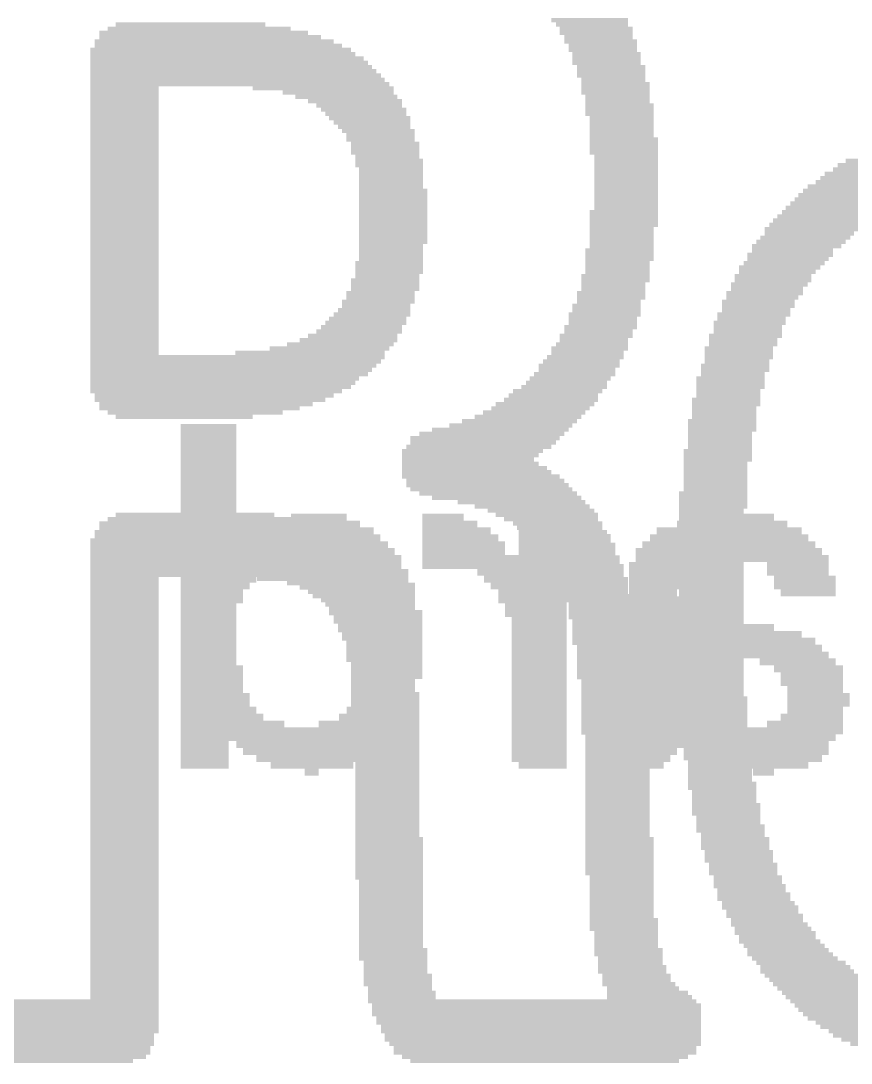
# Model space of a CAD drawing. Extents: x -0.75 to 3.47, y -1.8 to 2.11.
# Drawn here: x 1.3778 to 1.4884, y 1.2294 to 1.3682 of the extents above; entities that cross this region are included whole.
import ezdxf

# ---------------------------------------------------------------- set-up
doc = ezdxf.new("R2010")
doc.units = 0
doc.header["$MEASUREMENT"] = 0
doc.layers.get('0').update_dxf_attribs({"linetype": 'CONTINUOUS'})
doc.layers.add('21', color=32, linetype='CONTINUOUS')
doc.layers.add('22', color=2, linetype='CONTINUOUS')

# ---------------------------------------------------------------- blocks, each defined once
blk = doc.blocks.new('RECT')
blk.add_solid([(-0.5, -0.5), (0.5, -0.5), (-0.5, 0.5), (0.5, 0.5)])

msp = doc.modelspace()

# ---------------------------------------------------------------- block references
at = {"layer": '21'}
for p, xscale, yscale in [((1.401556, 1.367171), 0.0244, 0.00057), ((1.400406, 1.367741), 0.0199, 0.00057), ((1.453556, 1.368311), 0.0102, 0.00057), ((1.453856, 1.367741), 0.0096, 0.00057), ((1.454406, 1.367171), 0.0097, 0.00057), ((1.402156, 1.366601), 0.0278, 0.00057), ((1.403006, 1.366036), 0.0295, 0.00056), ((1.454406, 1.366601), 0.0097, 0.00057), ((1.454706, 1.366036), 0.0091, 0.00056), ((1.403556, 1.365471), 0.0318, 0.00057), ((1.404106, 1.364901), 0.0329, 0.00057), ((1.455006, 1.365471), 0.0097, 0.00057), ((1.455306, 1.364901), 0.0091, 0.00057), ((1.404406, 1.364331), 0.0347, 0.00057), ((1.404706, 1.363761), 0.0353, 0.00057), ((1.405256, 1.363191), 0.0364, 0.00057), ((1.455306, 1.364331), 0.0091, 0.00057), ((1.455806, 1.363761), 0.0091, 0.00057), ((1.455806, 1.363191), 0.0091, 0.00057), ((1.405556, 1.362626), 0.037, 0.00056), ((1.405806, 1.362061), 0.0375, 0.00057), ((1.455806, 1.362626), 0.0091, 0.00056), ((1.456406, 1.362061), 0.0091, 0.00057), ((1.406106, 1.361491), 0.0381, 0.00057), ((1.406406, 1.360921), 0.0387, 0.00057), ((1.406656, 1.360351), 0.0392, 0.00057), ((1.456406, 1.361491), 0.0091, 0.00057), ((1.456406, 1.360921), 0.0091, 0.00057), ((1.456706, 1.360351), 0.0085, 0.00057), ((1.406956, 1.359786), 0.0398, 0.00056), ((1.391606, 1.359221), 0.0091, 0.00057), ((1.418056, 1.359221), 0.0188, 0.00057), ((1.457006, 1.359786), 0.0091, 0.00056), ((1.457006, 1.359221), 0.0091, 0.00057), ((1.391606, 1.358651), 0.0091, 0.00057), ((1.391606, 1.358081), 0.0091, 0.00057), ((1.391606, 1.357511), 0.0091, 0.00057), ((1.420056, 1.358651), 0.0148, 0.00057), ((1.421156, 1.358081), 0.0136, 0.00057), ((1.422306, 1.357511), 0.0125, 0.00057), ((1.457006, 1.358651), 0.0091, 0.00057), ((1.457256, 1.358081), 0.0086, 0.00057), ((1.457256, 1.357511), 0.0086, 0.00057), ((1.391606, 1.356941), 0.0091, 0.00057), ((1.391606, 1.356376), 0.0091, 0.00056), ((1.422856, 1.356941), 0.0114, 0.00057), ((1.423456, 1.356376), 0.0114, 0.00056), ((1.457506, 1.356941), 0.0091, 0.00057), ((1.457506, 1.356376), 0.0091, 0.00056), ((1.391606, 1.355811), 0.0091, 0.00057), ((1.391606, 1.355241), 0.0091, 0.00057), ((1.391606, 1.354671), 0.0091, 0.00057), ((1.423756, 1.355811), 0.0108, 0.00057), ((1.424256, 1.355241), 0.0108, 0.00057), ((1.424556, 1.354671), 0.0102, 0.00057), ((1.457506, 1.355811), 0.0091, 0.00057), ((1.457806, 1.355241), 0.0085, 0.00057), ((1.457806, 1.354671), 0.0085, 0.00057), ((1.391606, 1.354101), 0.0091, 0.00057), ((1.391606, 1.353536), 0.0091, 0.00056), ((1.424856, 1.354101), 0.0096, 0.00057), ((1.425406, 1.353536), 0.0097, 0.00056), ((1.457806, 1.354101), 0.0085, 0.00057), ((1.457806, 1.353536), 0.0085, 0.00056), ((1.391606, 1.352971), 0.0091, 0.00057), ((1.391606, 1.352401), 0.0091, 0.00057), ((1.425706, 1.352971), 0.0091, 0.00057), ((1.425706, 1.352401), 0.0091, 0.00057), ((1.457806, 1.352971), 0.0085, 0.00057), ((1.458106, 1.352401), 0.0091, 0.00057), ((1.391606, 1.351831), 0.0091, 0.00057), ((1.391606, 1.351261), 0.0091, 0.00057), ((1.391606, 1.350691), 0.0091, 0.00057), ((1.426306, 1.351831), 0.0091, 0.00057), ((1.426306, 1.351261), 0.0091, 0.00057), ((1.426306, 1.350691), 0.0091, 0.00057), ((1.458106, 1.351831), 0.0091, 0.00057), ((1.458106, 1.351261), 0.0091, 0.00057), ((1.458106, 1.350691), 0.0091, 0.00057), ((1.391606, 1.350126), 0.0091, 0.00056), ((1.391606, 1.349561), 0.0091, 0.00057), ((1.426606, 1.350126), 0.0085, 0.00056), ((1.426856, 1.349561), 0.009, 0.00057), ((1.458406, 1.350126), 0.0085, 0.00056), ((1.458406, 1.349561), 0.0085, 0.00057), ((1.514656, 1.349561), 0.054, 0.00057), ((1.391606, 1.348991), 0.0091, 0.00057), ((1.391606, 1.348421), 0.0091, 0.00057), ((1.391606, 1.347851), 0.0091, 0.00057), ((1.426856, 1.348991), 0.009, 0.00057), ((1.427106, 1.348421), 0.0085, 0.00057), ((1.427106, 1.347851), 0.0085, 0.00057), ((1.458406, 1.348991), 0.0085, 0.00057), ((1.458406, 1.348421), 0.0085, 0.00057), ((1.458406, 1.347851), 0.0085, 0.00057), ((1.514656, 1.347851), 0.0596, 0.00057), ((1.514656, 1.348421), 0.0574, 0.00057), ((1.514656, 1.348991), 0.0562, 0.00057), ((1.391606, 1.347286), 0.0091, 0.00056), ((1.391606, 1.346721), 0.0091, 0.00057), ((1.427106, 1.347286), 0.0085, 0.00056), ((1.427106, 1.346721), 0.0085, 0.00057), ((1.458406, 1.347286), 0.0085, 0.00056), ((1.458406, 1.346721), 0.0085, 0.00057), ((1.495006, 1.346721), 0.0227, 0.00057), ((1.498756, 1.347286), 0.029, 0.00056), ((1.391606, 1.346151), 0.0091, 0.00057), ((1.391606, 1.345581), 0.0091, 0.00057), ((1.391606, 1.345011), 0.0091, 0.00057), ((1.427106, 1.346151), 0.0085, 0.00057), ((1.427406, 1.345581), 0.0091, 0.00057), ((1.427406, 1.345011), 0.0091, 0.00057), ((1.458406, 1.346151), 0.0085, 0.00057), ((1.458406, 1.345581), 0.0085, 0.00057), ((1.458406, 1.345011), 0.0085, 0.00057), ((1.489906, 1.345011), 0.0171, 0.00057), ((1.491356, 1.345581), 0.0188, 0.00057), ((1.492756, 1.346151), 0.0204, 0.00057), ((1.391606, 1.344441), 0.0091, 0.00057), ((1.391606, 1.343876), 0.0091, 0.00056), ((1.427406, 1.344441), 0.0091, 0.00057), ((1.427406, 1.343876), 0.0091, 0.00056), ((1.458406, 1.344441), 0.0085, 0.00057), ((1.458406, 1.343876), 0.0085, 0.00056), ((1.487906, 1.343876), 0.0153, 0.00056), ((1.488806, 1.344441), 0.0159, 0.00057), ((1.391606, 1.343311), 0.0091, 0.00057), ((1.391606, 1.342741), 0.0091, 0.00057), ((1.391606, 1.342171), 0.0091, 0.00057), ((1.427406, 1.343311), 0.0091, 0.00057), ((1.427406, 1.342741), 0.0091, 0.00057), ((1.427406, 1.342171), 0.0091, 0.00057), ((1.458106, 1.342741), 0.0091, 0.00057), ((1.458106, 1.342171), 0.0091, 0.00057), ((1.458406, 1.343311), 0.0085, 0.00057), ((1.485356, 1.342171), 0.0136, 0.00057), ((1.486256, 1.342741), 0.0142, 0.00057), ((1.487056, 1.343311), 0.0148, 0.00057), ((1.391606, 1.341601), 0.0091, 0.00057), ((1.391606, 1.341036), 0.0091, 0.00056), ((1.427406, 1.341601), 0.0091, 0.00057), ((1.427406, 1.341036), 0.0091, 0.00056), ((1.458106, 1.341601), 0.0091, 0.00057), ((1.458106, 1.341036), 0.0091, 0.00056), ((1.483956, 1.341036), 0.013, 0.00056), ((1.484506, 1.341601), 0.0131, 0.00057), ((1.391606, 1.340471), 0.0091, 0.00057), ((1.391606, 1.339901), 0.0091, 0.00057), ((1.427406, 1.340471), 0.0091, 0.00057), ((1.427406, 1.339901), 0.0091, 0.00057), ((1.457806, 1.340471), 0.0085, 0.00057), ((1.457806, 1.339901), 0.0085, 0.00057), ((1.483106, 1.340471), 0.0125, 0.00057), ((1.482806, 1.339901), 0.0119, 0.00057), ((1.391606, 1.339331), 0.0091, 0.00057), ((1.391606, 1.338761), 0.0091, 0.00057), ((1.391606, 1.338196), 0.0091, 0.00056), ((1.427406, 1.339331), 0.0091, 0.00057), ((1.427406, 1.338761), 0.0091, 0.00057), ((1.427106, 1.338196), 0.0085, 0.00056), ((1.457806, 1.339331), 0.0085, 0.00057), ((1.457806, 1.338761), 0.0085, 0.00057), ((1.457806, 1.338196), 0.0085, 0.00056), ((1.481106, 1.338196), 0.0119, 0.00056), ((1.481706, 1.338761), 0.0119, 0.00057), ((1.482256, 1.339331), 0.012, 0.00057), ((1.391606, 1.337631), 0.0091, 0.00057), ((1.391606, 1.337061), 0.0091, 0.00057), ((1.427106, 1.337631), 0.0085, 0.00057), ((1.427106, 1.337061), 0.0085, 0.00057), ((1.457506, 1.337631), 0.0091, 0.00057), ((1.457506, 1.337061), 0.0091, 0.00057), ((1.480256, 1.337061), 0.0114, 0.00057), ((1.480556, 1.337631), 0.0108, 0.00057), ((1.391606, 1.336491), 0.0091, 0.00057), ((1.391606, 1.335921), 0.0091, 0.00057), ((1.391606, 1.335351), 0.0091, 0.00057), ((1.426856, 1.335921), 0.009, 0.00057), ((1.426856, 1.335351), 0.009, 0.00057), ((1.427106, 1.336491), 0.0085, 0.00057), ((1.457506, 1.336491), 0.0091, 0.00057), ((1.457256, 1.335921), 0.0086, 0.00057), ((1.457256, 1.335351), 0.0086, 0.00057), ((1.478856, 1.335351), 0.0108, 0.00057), ((1.479456, 1.335921), 0.0108, 0.00057), ((1.479956, 1.336491), 0.0108, 0.00057), ((1.391606, 1.334786), 0.0091, 0.00056), ((1.391606, 1.334221), 0.0091, 0.00057), ((1.426856, 1.334786), 0.009, 0.00056), ((1.426606, 1.334221), 0.0085, 0.00057), ((1.457006, 1.334221), 0.0091, 0.00057), ((1.457256, 1.334786), 0.0086, 0.00056), ((1.477956, 1.334221), 0.0102, 0.00057), ((1.478556, 1.334786), 0.0102, 0.00056), ((1.391606, 1.333651), 0.0091, 0.00057), ((1.391606, 1.333081), 0.0091, 0.00057), ((1.391606, 1.332511), 0.0091, 0.00057), ((1.426306, 1.333651), 0.0091, 0.00057), ((1.426306, 1.333081), 0.0091, 0.00057), ((1.426306, 1.332511), 0.0091, 0.00057), ((1.457006, 1.333651), 0.0091, 0.00057), ((1.456706, 1.333081), 0.0085, 0.00057), ((1.456706, 1.332511), 0.0085, 0.00057), ((1.477456, 1.333081), 0.0102, 0.00057), ((1.477156, 1.332511), 0.0096, 0.00057), ((1.477956, 1.333651), 0.0102, 0.00057), ((1.391606, 1.331941), 0.0091, 0.00057), ((1.391606, 1.331376), 0.0091, 0.00056), ((1.425706, 1.331941), 0.0091, 0.00057), ((1.425706, 1.331376), 0.0091, 0.00056), ((1.456406, 1.331941), 0.0091, 0.00057), ((1.456406, 1.331376), 0.0091, 0.00056), ((1.476856, 1.331941), 0.0102, 0.00057), ((1.476556, 1.331376), 0.0096, 0.00056), ((1.391606, 1.330811), 0.0091, 0.00057), ((1.391606, 1.330241), 0.0091, 0.00057), ((1.391606, 1.329671), 0.0091, 0.00057), ((1.424856, 1.329671), 0.0096, 0.00057), ((1.425406, 1.330811), 0.0097, 0.00057), ((1.425106, 1.330241), 0.0091, 0.00057), ((1.455806, 1.330241), 0.0091, 0.00057), ((1.455806, 1.329671), 0.0091, 0.00057), ((1.456106, 1.330811), 0.0085, 0.00057), ((1.476006, 1.330811), 0.0097, 0.00057), ((1.476006, 1.330241), 0.0097, 0.00057), ((1.475706, 1.329671), 0.0091, 0.00057), ((1.391606, 1.329101), 0.0091, 0.00057), ((1.391606, 1.328536), 0.0091, 0.00056), ((1.424006, 1.328536), 0.0103, 0.00056), ((1.424556, 1.329101), 0.0102, 0.00057), ((1.455556, 1.329101), 0.0096, 0.00057), ((1.455306, 1.328536), 0.0091, 0.00056), ((1.475406, 1.329101), 0.0097, 0.00057), ((1.475106, 1.328536), 0.0091, 0.00056), ((1.391606, 1.327971), 0.0091, 0.00057), ((1.391606, 1.327401), 0.0091, 0.00057), ((1.423156, 1.327401), 0.0108, 0.00057), ((1.423756, 1.327971), 0.0108, 0.00057), ((1.455006, 1.327401), 0.0097, 0.00057), ((1.455306, 1.327971), 0.0091, 0.00057), ((1.474856, 1.327971), 0.0096, 0.00057), ((1.474606, 1.327401), 0.0091, 0.00057), ((1.391606, 1.326831), 0.0091, 0.00057), ((1.391606, 1.326261), 0.0091, 0.00057), ((1.391606, 1.325691), 0.0091, 0.00057), ((1.421456, 1.325691), 0.013, 0.00057), ((1.422006, 1.326261), 0.0119, 0.00057), ((1.422856, 1.326831), 0.0114, 0.00057), ((1.454406, 1.326261), 0.0097, 0.00057), ((1.454106, 1.325691), 0.0091, 0.00057), ((1.454706, 1.326831), 0.0091, 0.00057), ((1.474306, 1.326261), 0.0097, 0.00057), ((1.474006, 1.325691), 0.0091, 0.00057), ((1.474606, 1.326831), 0.0091, 0.00057), ((1.391606, 1.325126), 0.0091, 0.00056), ((1.391606, 1.324561), 0.0091, 0.00057), ((1.418906, 1.324561), 0.0159, 0.00057), ((1.420356, 1.325126), 0.0142, 0.00056), ((1.453556, 1.324561), 0.0102, 0.00057), ((1.453856, 1.325126), 0.0096, 0.00056), ((1.473406, 1.324561), 0.0091, 0.00057), ((1.474006, 1.325126), 0.0091, 0.00056), ((1.391606, 1.323991), 0.0091, 0.00057), ((1.406656, 1.323421), 0.0392, 0.00057), ((1.406406, 1.322851), 0.0387, 0.00057), ((1.416306, 1.323991), 0.0199, 0.00057), ((1.452456, 1.322851), 0.0102, 0.00057), ((1.452956, 1.323421), 0.0102, 0.00057), ((1.453256, 1.323991), 0.0096, 0.00057), ((1.473406, 1.323991), 0.0091, 0.00057), ((1.473406, 1.323421), 0.0091, 0.00057), ((1.473156, 1.322851), 0.0086, 0.00057), ((1.406106, 1.322286), 0.0381, 0.00056), ((1.405806, 1.321721), 0.0375, 0.00057), ((1.452156, 1.322286), 0.0108, 0.00056), ((1.451856, 1.321721), 0.0102, 0.00057), ((1.472906, 1.322286), 0.0091, 0.00056), ((1.472906, 1.321721), 0.0091, 0.00057), ((1.405556, 1.321151), 0.037, 0.00057), ((1.404956, 1.320581), 0.0358, 0.00057), ((1.404706, 1.320011), 0.0353, 0.00057), ((1.450456, 1.320011), 0.0108, 0.00057), ((1.450956, 1.320581), 0.0108, 0.00057), ((1.451556, 1.321151), 0.0108, 0.00057), ((1.472306, 1.320581), 0.0091, 0.00057), ((1.472306, 1.320011), 0.0091, 0.00057), ((1.472606, 1.321151), 0.0085, 0.00057), ((1.404406, 1.319441), 0.0347, 0.00057), ((1.403806, 1.318876), 0.0335, 0.00056), ((1.449306, 1.318876), 0.0119, 0.00056), ((1.450156, 1.319441), 0.0114, 0.00057), ((1.472306, 1.319441), 0.0091, 0.00057), ((1.472006, 1.318876), 0.0085, 0.00056), ((1.403556, 1.318311), 0.0318, 0.00057), ((1.403006, 1.317741), 0.0307, 0.00057), ((1.402456, 1.317171), 0.0284, 0.00057), ((1.447606, 1.317171), 0.0131, 0.00057), ((1.448406, 1.317741), 0.0125, 0.00057), ((1.448706, 1.318311), 0.0119, 0.00057), ((1.471706, 1.317741), 0.0091, 0.00057), ((1.471706, 1.317171), 0.0091, 0.00057), ((1.472006, 1.318311), 0.0085, 0.00057), ((1.401606, 1.316601), 0.0267, 0.00057), ((1.401006, 1.316036), 0.0233, 0.00056), ((1.446156, 1.316036), 0.0136, 0.00056), ((1.447006, 1.316601), 0.0131, 0.00057), ((1.471456, 1.316601), 0.0086, 0.00057), ((1.471456, 1.316036), 0.0086, 0.00056), ((1.399556, 1.315471), 0.0182, 0.00057), ((1.444206, 1.314901), 0.0153, 0.00057), ((1.445356, 1.315471), 0.0142, 0.00057), ((1.471206, 1.314901), 0.0091, 0.00057), ((1.471456, 1.315471), 0.0086, 0.00057), ((1.440506, 1.313191), 0.0193, 0.00057), ((1.441656, 1.313761), 0.0182, 0.00057), ((1.443056, 1.314331), 0.0164, 0.00057), ((1.471206, 1.314331), 0.0091, 0.00057), ((1.471206, 1.313761), 0.0091, 0.00057), ((1.470906, 1.313191), 0.0085, 0.00057), ((1.439606, 1.312626), 0.0199, 0.00056), ((1.439356, 1.312061), 0.0194, 0.00057), ((1.470906, 1.312626), 0.0085, 0.00056), ((1.470906, 1.312061), 0.0085, 0.00057), ((1.437956, 1.310921), 0.0188, 0.00057), ((1.437656, 1.310351), 0.0182, 0.00057), ((1.438806, 1.311491), 0.0193, 0.00057), ((1.470606, 1.310921), 0.0091, 0.00057), ((1.470606, 1.310351), 0.0091, 0.00057), ((1.470906, 1.311491), 0.0085, 0.00057), ((1.437356, 1.309786), 0.0176, 0.00056), ((1.437656, 1.309221), 0.0182, 0.00057), ((1.470606, 1.309786), 0.0091, 0.00056), ((1.470306, 1.309221), 0.0085, 0.00057), ((1.438206, 1.308651), 0.0193, 0.00057), ((1.438506, 1.308081), 0.0199, 0.00057), ((1.439056, 1.307511), 0.021, 0.00057), ((1.470306, 1.308651), 0.0085, 0.00057), ((1.470306, 1.308081), 0.0085, 0.00057), ((1.470306, 1.307511), 0.0085, 0.00057), ((1.439656, 1.306941), 0.021, 0.00057), ((1.439956, 1.306376), 0.0216, 0.00056), ((1.470306, 1.306941), 0.0085, 0.00057), ((1.470306, 1.306376), 0.0085, 0.00056), ((1.440456, 1.305811), 0.0216, 0.00057), ((1.441356, 1.305241), 0.021, 0.00057), ((1.442506, 1.304671), 0.0199, 0.00057), ((1.470006, 1.305241), 0.0091, 0.00057), ((1.470006, 1.304671), 0.0091, 0.00057), ((1.470306, 1.305811), 0.0085, 0.00057), ((1.444456, 1.304101), 0.017, 0.00057), ((1.445906, 1.303536), 0.0153, 0.00056), ((1.470006, 1.304101), 0.0091, 0.00057), ((1.470006, 1.303536), 0.0091, 0.00056), ((1.401006, 1.302401), 0.0211, 0.00057), ((1.447056, 1.302971), 0.0142, 0.00057), ((1.447856, 1.302401), 0.0136, 0.00057), ((1.469756, 1.302971), 0.0086, 0.00057), ((1.469756, 1.302401), 0.0086, 0.00057), ((1.402456, 1.301261), 0.0284, 0.00057), ((1.403306, 1.300691), 0.0301, 0.00057), ((1.402156, 1.301831), 0.0256, 0.00057), ((1.448406, 1.301831), 0.0125, 0.00057), ((1.449306, 1.301261), 0.0119, 0.00057), ((1.449556, 1.300691), 0.0114, 0.00057), ((1.469756, 1.301831), 0.0086, 0.00057), ((1.469756, 1.301261), 0.0086, 0.00057), ((1.469756, 1.300691), 0.0086, 0.00057), ((1.403556, 1.300126), 0.0318, 0.00056), ((1.404106, 1.299561), 0.0329, 0.00057), ((1.450456, 1.300126), 0.0108, 0.00056), ((1.450956, 1.299561), 0.0108, 0.00057), ((1.469756, 1.300126), 0.0086, 0.00056), ((1.469756, 1.299561), 0.0086, 0.00057), ((1.404406, 1.298991), 0.0347, 0.00057), ((1.404706, 1.298421), 0.0353, 0.00057), ((1.404956, 1.297851), 0.0358, 0.00057), ((1.451256, 1.298991), 0.0102, 0.00057), ((1.451856, 1.298421), 0.0102, 0.00057), ((1.451856, 1.297851), 0.0102, 0.00057), ((1.469756, 1.298991), 0.0086, 0.00057), ((1.469756, 1.298421), 0.0086, 0.00057), ((1.469756, 1.297851), 0.0086, 0.00057), ((1.405256, 1.297286), 0.0364, 0.00056), ((1.405556, 1.296721), 0.037, 0.00057), ((1.452156, 1.297286), 0.0096, 0.00056), ((1.452706, 1.296721), 0.0097, 0.00057), ((1.469756, 1.297286), 0.0086, 0.00056), ((1.469756, 1.296721), 0.0086, 0.00057), ((1.405806, 1.296151), 0.0375, 0.00057), ((1.406106, 1.295581), 0.0381, 0.00057), ((1.406406, 1.295011), 0.0387, 0.00057), ((1.452706, 1.296151), 0.0097, 0.00057), ((1.453256, 1.295581), 0.0096, 0.00057), ((1.453556, 1.295011), 0.009, 0.00057), ((1.469756, 1.296151), 0.0086, 0.00057), ((1.469756, 1.295581), 0.0086, 0.00057), ((1.469756, 1.295011), 0.0086, 0.00057), ((1.406656, 1.294441), 0.0392, 0.00057), ((1.391606, 1.293876), 0.0091, 0.00056), ((1.417756, 1.293876), 0.017, 0.00056), ((1.453556, 1.294441), 0.009, 0.00057), ((1.453856, 1.293876), 0.0096, 0.00056), ((1.469756, 1.294441), 0.0086, 0.00057), ((1.469756, 1.293876), 0.0086, 0.00056), ((1.391606, 1.293311), 0.0091, 0.00057), ((1.391606, 1.292741), 0.0091, 0.00057), ((1.391606, 1.292171), 0.0091, 0.00057), ((1.420056, 1.293311), 0.0136, 0.00057), ((1.421206, 1.292741), 0.0125, 0.00057), ((1.421756, 1.292171), 0.0114, 0.00057), ((1.454106, 1.293311), 0.0091, 0.00057), ((1.454106, 1.292741), 0.0091, 0.00057), ((1.454406, 1.292171), 0.0085, 0.00057), ((1.469756, 1.293311), 0.0086, 0.00057), ((1.469756, 1.292741), 0.0086, 0.00057), ((1.469756, 1.292171), 0.0086, 0.00057), ((1.391606, 1.291601), 0.0091, 0.00057), ((1.391606, 1.291036), 0.0091, 0.00056), ((1.422306, 1.291601), 0.0113, 0.00057), ((1.422856, 1.291036), 0.0102, 0.00056), ((1.454706, 1.291601), 0.0091, 0.00057), ((1.454706, 1.291036), 0.0091, 0.00056), ((1.469756, 1.291601), 0.0086, 0.00057), ((1.469756, 1.291036), 0.0086, 0.00056), ((1.391606, 1.290471), 0.0091, 0.00057), ((1.391606, 1.289901), 0.0091, 0.00057), ((1.423156, 1.290471), 0.0096, 0.00057), ((1.423706, 1.289901), 0.0097, 0.00057), ((1.455006, 1.290471), 0.0085, 0.00057), ((1.455006, 1.289901), 0.0085, 0.00057), ((1.469756, 1.290471), 0.0086, 0.00057), ((1.469756, 1.289901), 0.0086, 0.00057), ((1.391606, 1.289331), 0.0091, 0.00057), ((1.391606, 1.288761), 0.0091, 0.00057), ((1.391606, 1.288191), 0.0091, 0.00057), ((1.423706, 1.289331), 0.0097, 0.00057), ((1.424306, 1.288761), 0.0097, 0.00057), ((1.424306, 1.288191), 0.0097, 0.00057), ((1.455306, 1.289331), 0.0091, 0.00057), ((1.455306, 1.288761), 0.0091, 0.00057), ((1.455556, 1.288191), 0.0086, 0.00057), ((1.469756, 1.289331), 0.0086, 0.00057), ((1.469756, 1.288761), 0.0086, 0.00057), ((1.469756, 1.288191), 0.0086, 0.00057), ((1.391606, 1.287626), 0.0091, 0.00056), ((1.391606, 1.287061), 0.0091, 0.00057), ((1.424606, 1.287626), 0.0091, 0.00056), ((1.424606, 1.287061), 0.0091, 0.00057), ((1.455556, 1.287626), 0.0086, 0.00056), ((1.455556, 1.287061), 0.0086, 0.00057), ((1.469756, 1.287626), 0.0086, 0.00056), ((1.469756, 1.287061), 0.0086, 0.00057), ((1.391606, 1.286491), 0.0091, 0.00057), ((1.391606, 1.285921), 0.0091, 0.00057), ((1.391606, 1.285351), 0.0091, 0.00057), ((1.425106, 1.286491), 0.0091, 0.00057), ((1.425106, 1.285921), 0.0091, 0.00057), ((1.425406, 1.285351), 0.0085, 0.00057), ((1.455806, 1.286491), 0.0091, 0.00057), ((1.455806, 1.285921), 0.0091, 0.00057), ((1.455806, 1.285351), 0.0091, 0.00057), ((1.469756, 1.286491), 0.0086, 0.00057), ((1.469756, 1.285921), 0.0086, 0.00057), ((1.469756, 1.285351), 0.0086, 0.00057), ((1.391606, 1.284786), 0.0091, 0.00056), ((1.391606, 1.284221), 0.0091, 0.00057), ((1.425406, 1.284786), 0.0085, 0.00056), ((1.425706, 1.284221), 0.0091, 0.00057), ((1.456106, 1.284786), 0.0085, 0.00056), ((1.456106, 1.284221), 0.0085, 0.00057), ((1.469756, 1.284786), 0.0086, 0.00056), ((1.469756, 1.284221), 0.0086, 0.00057), ((1.391606, 1.283651), 0.0091, 0.00057), ((1.391606, 1.283081), 0.0091, 0.00057), ((1.391606, 1.282511), 0.0091, 0.00057), ((1.425706, 1.283651), 0.0091, 0.00057), ((1.425706, 1.283081), 0.0091, 0.00057), ((1.426006, 1.282511), 0.0085, 0.00057), ((1.456106, 1.283651), 0.0085, 0.00057), ((1.456106, 1.283081), 0.0085, 0.00057), ((1.456106, 1.282511), 0.0085, 0.00057), ((1.469756, 1.283651), 0.0086, 0.00057), ((1.469756, 1.283081), 0.0086, 0.00057), ((1.469756, 1.282511), 0.0086, 0.00057), ((1.391606, 1.281941), 0.0091, 0.00057), ((1.391606, 1.281376), 0.0091, 0.00056), ((1.426006, 1.281941), 0.0085, 0.00057), ((1.426006, 1.281376), 0.0085, 0.00056), ((1.456406, 1.281941), 0.0091, 0.00057), ((1.456406, 1.281376), 0.0091, 0.00056), ((1.469756, 1.281941), 0.0086, 0.00057), ((1.469756, 1.281376), 0.0086, 0.00056), ((1.391606, 1.280811), 0.0091, 0.00057), ((1.391606, 1.280241), 0.0091, 0.00057), ((1.426006, 1.280811), 0.0085, 0.00057), ((1.426006, 1.280241), 0.0085, 0.00057), ((1.456406, 1.280811), 0.0091, 0.00057), ((1.456706, 1.280241), 0.0085, 0.00057), ((1.469756, 1.280811), 0.0086, 0.00057), ((1.469756, 1.280241), 0.0086, 0.00057), ((1.391606, 1.279671), 0.0091, 0.00057), ((1.391606, 1.279101), 0.0091, 0.00057), ((1.391606, 1.278536), 0.0091, 0.00056), ((1.426006, 1.279671), 0.0085, 0.00057), ((1.426006, 1.279101), 0.0085, 0.00057), ((1.426306, 1.278536), 0.0091, 0.00056), ((1.456706, 1.279671), 0.0085, 0.00057), ((1.456706, 1.279101), 0.0085, 0.00057), ((1.456706, 1.278536), 0.0085, 0.00056), ((1.469756, 1.279671), 0.0086, 0.00057), ((1.469756, 1.279101), 0.0086, 0.00057), ((1.469756, 1.278536), 0.0086, 0.00056), ((1.391606, 1.277971), 0.0091, 0.00057), ((1.391606, 1.277401), 0.0091, 0.00057), ((1.426306, 1.277971), 0.0091, 0.00057), ((1.426306, 1.277401), 0.0091, 0.00057), ((1.456706, 1.277971), 0.0085, 0.00057), ((1.456706, 1.277401), 0.0085, 0.00057), ((1.470006, 1.277971), 0.0091, 0.00057), ((1.470006, 1.277401), 0.0091, 0.00057), ((1.391606, 1.276831), 0.0091, 0.00057), ((1.391606, 1.276261), 0.0091, 0.00057), ((1.391606, 1.275696), 0.0091, 0.00056), ((1.426306, 1.276831), 0.0091, 0.00057), ((1.426306, 1.276261), 0.0091, 0.00057), ((1.426306, 1.275696), 0.0091, 0.00056), ((1.456706, 1.276831), 0.0085, 0.00057), ((1.456706, 1.276261), 0.0085, 0.00057), ((1.457006, 1.275696), 0.0091, 0.00056), ((1.470006, 1.276831), 0.0091, 0.00057), ((1.470006, 1.276261), 0.0091, 0.00057), ((1.470006, 1.275696), 0.0091, 0.00056), ((1.391606, 1.275131), 0.0091, 0.00057), ((1.391606, 1.274561), 0.0091, 0.00057), ((1.426306, 1.275131), 0.0091, 0.00057), ((1.426306, 1.274561), 0.0091, 0.00057), ((1.457006, 1.275131), 0.0091, 0.00057), ((1.457006, 1.274561), 0.0091, 0.00057), ((1.470306, 1.275131), 0.0085, 0.00057), ((1.470306, 1.274561), 0.0085, 0.00057), ((1.391606, 1.273991), 0.0091, 0.00057), ((1.391606, 1.273421), 0.0091, 0.00057), ((1.391606, 1.272851), 0.0091, 0.00057), ((1.426306, 1.273991), 0.0091, 0.00057), ((1.426606, 1.273421), 0.0085, 0.00057), ((1.426606, 1.272851), 0.0085, 0.00057), ((1.457006, 1.273991), 0.0091, 0.00057), ((1.457006, 1.273421), 0.0091, 0.00057), ((1.457256, 1.272851), 0.0086, 0.00057), ((1.470306, 1.273991), 0.0085, 0.00057), ((1.470306, 1.273421), 0.0085, 0.00057), ((1.470306, 1.272851), 0.0085, 0.00057), ((1.391606, 1.272286), 0.0091, 0.00056), ((1.391606, 1.271721), 0.0091, 0.00057), ((1.426606, 1.272286), 0.0085, 0.00056), ((1.426606, 1.271721), 0.0085, 0.00057), ((1.457256, 1.272286), 0.0086, 0.00056), ((1.457256, 1.271721), 0.0086, 0.00057), ((1.470306, 1.272286), 0.0085, 0.00056), ((1.470306, 1.271721), 0.0085, 0.00057), ((1.391606, 1.271151), 0.0091, 0.00057), ((1.391606, 1.270581), 0.0091, 0.00057), ((1.391606, 1.270011), 0.0091, 0.00057), ((1.426606, 1.271151), 0.0085, 0.00057), ((1.426606, 1.270581), 0.0085, 0.00057), ((1.426606, 1.270011), 0.0085, 0.00057), ((1.457256, 1.271151), 0.0086, 0.00057), ((1.457256, 1.270581), 0.0086, 0.00057), ((1.457256, 1.270011), 0.0086, 0.00057), ((1.470606, 1.271151), 0.0091, 0.00057), ((1.470606, 1.270581), 0.0091, 0.00057), ((1.470606, 1.270011), 0.0091, 0.00057), ((1.391606, 1.269441), 0.0091, 0.00057), ((1.391606, 1.268876), 0.0091, 0.00056), ((1.426606, 1.269441), 0.0085, 0.00057), ((1.426606, 1.268876), 0.0085, 0.00056), ((1.457256, 1.269441), 0.0086, 0.00057), ((1.457256, 1.268876), 0.0086, 0.00056), ((1.470906, 1.269441), 0.0085, 0.00057), ((1.470906, 1.268876), 0.0085, 0.00056), ((1.391606, 1.268311), 0.0091, 0.00057), ((1.391606, 1.267741), 0.0091, 0.00057), ((1.426606, 1.268311), 0.0085, 0.00057), ((1.426606, 1.267741), 0.0085, 0.00057), ((1.457256, 1.268311), 0.0086, 0.00057), ((1.457256, 1.267741), 0.0086, 0.00057), ((1.470906, 1.268311), 0.0085, 0.00057), ((1.470906, 1.267741), 0.0085, 0.00057), ((1.391606, 1.267171), 0.0091, 0.00057), ((1.391606, 1.266601), 0.0091, 0.00057), ((1.391606, 1.266036), 0.0091, 0.00056), ((1.426606, 1.267171), 0.0085, 0.00057), ((1.426606, 1.266601), 0.0085, 0.00057), ((1.426606, 1.266036), 0.0085, 0.00056), ((1.457256, 1.267171), 0.0086, 0.00057), ((1.457256, 1.266601), 0.0086, 0.00057), ((1.457256, 1.266036), 0.0086, 0.00056), ((1.470906, 1.267171), 0.0085, 0.00057), ((1.471206, 1.266601), 0.0091, 0.00057), ((1.471206, 1.266036), 0.0091, 0.00056), ((1.391606, 1.265471), 0.0091, 0.00057), ((1.391606, 1.264901), 0.0091, 0.00057), ((1.426606, 1.265471), 0.0085, 0.00057), ((1.426606, 1.264901), 0.0085, 0.00057), ((1.457256, 1.265471), 0.0086, 0.00057), ((1.457256, 1.264901), 0.0086, 0.00057), ((1.471456, 1.265471), 0.0086, 0.00057), ((1.471456, 1.264901), 0.0086, 0.00057), ((1.391606, 1.264331), 0.0091, 0.00057), ((1.391606, 1.263761), 0.0091, 0.00057), ((1.391606, 1.263191), 0.0091, 0.00057), ((1.426606, 1.264331), 0.0085, 0.00057), ((1.426606, 1.263761), 0.0085, 0.00057), ((1.426606, 1.263191), 0.0085, 0.00057), ((1.457256, 1.264331), 0.0086, 0.00057), ((1.457256, 1.263761), 0.0086, 0.00057), ((1.457256, 1.263191), 0.0086, 0.00057), ((1.471456, 1.264331), 0.0086, 0.00057), ((1.471706, 1.263761), 0.0091, 0.00057), ((1.471706, 1.263191), 0.0091, 0.00057), ((1.391606, 1.262626), 0.0091, 0.00056), ((1.391606, 1.262061), 0.0091, 0.00057), ((1.426606, 1.262626), 0.0085, 0.00056), ((1.426606, 1.262061), 0.0085, 0.00057), ((1.457256, 1.262626), 0.0086, 0.00056), ((1.457256, 1.262061), 0.0086, 0.00057), ((1.471706, 1.262626), 0.0091, 0.00056), ((1.472006, 1.262061), 0.0085, 0.00057), ((1.391606, 1.261491), 0.0091, 0.00057), ((1.391606, 1.260921), 0.0091, 0.00057), ((1.391606, 1.260351), 0.0091, 0.00057), ((1.426606, 1.261491), 0.0085, 0.00057), ((1.426606, 1.260921), 0.0085, 0.00057), ((1.426606, 1.260351), 0.0085, 0.00057), ((1.457256, 1.261491), 0.0086, 0.00057), ((1.457256, 1.260921), 0.0086, 0.00057), ((1.457256, 1.260351), 0.0086, 0.00057), ((1.472006, 1.261491), 0.0085, 0.00057), ((1.472306, 1.260921), 0.0091, 0.00057), ((1.472306, 1.260351), 0.0091, 0.00057), ((1.391606, 1.259786), 0.0091, 0.00056), ((1.391606, 1.259221), 0.0091, 0.00057), ((1.426606, 1.259786), 0.0085, 0.00056), ((1.426856, 1.259221), 0.009, 0.00057), ((1.457256, 1.259786), 0.0086, 0.00056), ((1.457506, 1.259221), 0.0091, 0.00057), ((1.472606, 1.259786), 0.0085, 0.00056), ((1.472906, 1.259221), 0.0091, 0.00057), ((1.391606, 1.258651), 0.0091, 0.00057), ((1.391606, 1.258081), 0.0091, 0.00057), ((1.391606, 1.257511), 0.0091, 0.00057), ((1.426856, 1.258651), 0.009, 0.00057), ((1.426856, 1.258081), 0.009, 0.00057), ((1.426856, 1.257511), 0.009, 0.00057), ((1.457506, 1.258651), 0.0091, 0.00057), ((1.457506, 1.258081), 0.0091, 0.00057), ((1.457506, 1.257511), 0.0091, 0.00057), ((1.472906, 1.258651), 0.0091, 0.00057), ((1.472906, 1.258081), 0.0091, 0.00057), ((1.473406, 1.257511), 0.0091, 0.00057), ((1.391606, 1.256941), 0.0091, 0.00057), ((1.391606, 1.256376), 0.0091, 0.00056), ((1.426856, 1.256941), 0.009, 0.00057), ((1.426856, 1.256376), 0.009, 0.00056), ((1.457506, 1.256941), 0.0091, 0.00057), ((1.457506, 1.256376), 0.0091, 0.00056), ((1.473406, 1.256941), 0.0091, 0.00057), ((1.473406, 1.256376), 0.0091, 0.00056), ((1.391606, 1.255811), 0.0091, 0.00057), ((1.391606, 1.255241), 0.0091, 0.00057), ((1.426856, 1.255811), 0.009, 0.00057), ((1.426856, 1.255241), 0.009, 0.00057), ((1.457506, 1.255811), 0.0091, 0.00057), ((1.457506, 1.255241), 0.0091, 0.00057), ((1.474006, 1.255811), 0.0091, 0.00057), ((1.474006, 1.255241), 0.0091, 0.00057), ((1.391606, 1.254671), 0.0091, 0.00057), ((1.391606, 1.254101), 0.0091, 0.00057), ((1.391606, 1.253536), 0.0091, 0.00056), ((1.426856, 1.254671), 0.009, 0.00057), ((1.426856, 1.254101), 0.009, 0.00057), ((1.427106, 1.253536), 0.0085, 0.00056), ((1.457506, 1.254671), 0.0091, 0.00057), ((1.457806, 1.254101), 0.0085, 0.00057), ((1.457806, 1.253536), 0.0085, 0.00056), ((1.474006, 1.254671), 0.0091, 0.00057), ((1.474606, 1.254101), 0.0091, 0.00057), ((1.474606, 1.253536), 0.0091, 0.00056), ((1.391606, 1.252971), 0.0091, 0.00057), ((1.391606, 1.252401), 0.0091, 0.00057), ((1.427106, 1.252971), 0.0085, 0.00057), ((1.427106, 1.252401), 0.0085, 0.00057), ((1.457806, 1.252971), 0.0085, 0.00057), ((1.457806, 1.252401), 0.0085, 0.00057), ((1.474856, 1.252971), 0.0096, 0.00057), ((1.475106, 1.252401), 0.0091, 0.00057), ((1.391606, 1.251831), 0.0091, 0.00057), ((1.391606, 1.251261), 0.0091, 0.00057), ((1.391606, 1.250696), 0.0091, 0.00056), ((1.427106, 1.251831), 0.0085, 0.00057), ((1.427106, 1.251261), 0.0085, 0.00057), ((1.427106, 1.250696), 0.0085, 0.00056), ((1.457806, 1.251831), 0.0085, 0.00057), ((1.457806, 1.251261), 0.0085, 0.00057), ((1.457806, 1.250696), 0.0085, 0.00056), ((1.475406, 1.251831), 0.0097, 0.00057), ((1.475406, 1.251261), 0.0097, 0.00057), ((1.476006, 1.250696), 0.0097, 0.00056), ((1.391606, 1.250131), 0.0091, 0.00057), ((1.391606, 1.249561), 0.0091, 0.00057), ((1.427106, 1.250131), 0.0085, 0.00057), ((1.427106, 1.249561), 0.0085, 0.00057), ((1.457806, 1.250131), 0.0085, 0.00057), ((1.457806, 1.249561), 0.0085, 0.00057), ((1.476256, 1.250131), 0.0102, 0.00057), ((1.476556, 1.249561), 0.0096, 0.00057), ((1.391606, 1.248991), 0.0091, 0.00057), ((1.391606, 1.248421), 0.0091, 0.00057), ((1.391606, 1.247851), 0.0091, 0.00057), ((1.427106, 1.248991), 0.0085, 0.00057), ((1.427106, 1.248421), 0.0085, 0.00057), ((1.427106, 1.247851), 0.0085, 0.00057), ((1.457806, 1.248991), 0.0085, 0.00057), ((1.458106, 1.248421), 0.0091, 0.00057), ((1.458106, 1.247851), 0.0091, 0.00057), ((1.476856, 1.248991), 0.0102, 0.00057), ((1.477156, 1.248421), 0.0096, 0.00057), ((1.477456, 1.247851), 0.0102, 0.00057), ((1.391606, 1.247286), 0.0091, 0.00056), ((1.391606, 1.246721), 0.0091, 0.00057), ((1.427106, 1.247286), 0.0085, 0.00056), ((1.427106, 1.246721), 0.0085, 0.00057), ((1.458106, 1.247286), 0.0091, 0.00056), ((1.458406, 1.246721), 0.0085, 0.00057), ((1.477956, 1.247286), 0.0102, 0.00056), ((1.478256, 1.246721), 0.0108, 0.00057), ((1.391606, 1.246151), 0.0091, 0.00057), ((1.391606, 1.245581), 0.0091, 0.00057), ((1.391606, 1.245011), 0.0091, 0.00057), ((1.427106, 1.246151), 0.0085, 0.00057), ((1.427106, 1.245581), 0.0085, 0.00057), ((1.427106, 1.245011), 0.0085, 0.00057), ((1.458406, 1.246151), 0.0085, 0.00057), ((1.458406, 1.245581), 0.0085, 0.00057), ((1.458406, 1.245011), 0.0085, 0.00057), ((1.478556, 1.246151), 0.0102, 0.00057), ((1.478856, 1.245581), 0.0108, 0.00057), ((1.479456, 1.245011), 0.0108, 0.00057), ((1.391606, 1.244441), 0.0091, 0.00057), ((1.391606, 1.243876), 0.0091, 0.00056), ((1.427406, 1.244441), 0.0091, 0.00057), ((1.427406, 1.243876), 0.0091, 0.00056), ((1.458706, 1.244441), 0.0091, 0.00057), ((1.458706, 1.243876), 0.0091, 0.00056), ((1.479956, 1.244441), 0.0108, 0.00057), ((1.480256, 1.243876), 0.0114, 0.00056), ((1.391606, 1.243311), 0.0091, 0.00057), ((1.391606, 1.242741), 0.0091, 0.00057), ((1.427406, 1.243311), 0.0091, 0.00057), ((1.427706, 1.242741), 0.0085, 0.00057), ((1.458956, 1.243311), 0.0086, 0.00057), ((1.458956, 1.242741), 0.0086, 0.00057), ((1.480856, 1.243311), 0.0114, 0.00057), ((1.481706, 1.242741), 0.0119, 0.00057), ((1.391606, 1.242171), 0.0091, 0.00057), ((1.391606, 1.241601), 0.0091, 0.00057), ((1.391606, 1.241036), 0.0091, 0.00056), ((1.427706, 1.242171), 0.0085, 0.00057), ((1.427706, 1.241601), 0.0085, 0.00057), ((1.428006, 1.241036), 0.0091, 0.00056), ((1.459206, 1.242171), 0.0091, 0.00057), ((1.459206, 1.241601), 0.0091, 0.00057), ((1.459806, 1.241036), 0.0091, 0.00056), ((1.482256, 1.242171), 0.012, 0.00057), ((1.482506, 1.241601), 0.0125, 0.00057), ((1.483406, 1.241036), 0.0131, 0.00056), ((1.391606, 1.240471), 0.0091, 0.00057), ((1.391606, 1.239901), 0.0091, 0.00057), ((1.428006, 1.240471), 0.0091, 0.00057), ((1.428006, 1.239901), 0.0091, 0.00057), ((1.459806, 1.240471), 0.0091, 0.00057), ((1.460106, 1.239901), 0.0097, 0.00057), ((1.483956, 1.240471), 0.013, 0.00057), ((1.484806, 1.239901), 0.0137, 0.00057), ((1.391606, 1.239331), 0.0091, 0.00057), ((1.391606, 1.238761), 0.0091, 0.00057), ((1.391606, 1.238191), 0.0091, 0.00057), ((1.428306, 1.239331), 0.0085, 0.00057), ((1.428556, 1.238761), 0.009, 0.00057), ((1.428556, 1.238191), 0.009, 0.00057), ((1.460656, 1.239331), 0.0096, 0.00057), ((1.461256, 1.238761), 0.0108, 0.00057), ((1.461506, 1.238191), 0.0113, 0.00057), ((1.485656, 1.239331), 0.0142, 0.00057), ((1.486506, 1.238761), 0.0147, 0.00057), ((1.487356, 1.238191), 0.0154, 0.00057), ((1.376256, 1.237626), 0.0398, 0.00056), ((1.376256, 1.237061), 0.0398, 0.00057), ((1.445906, 1.237626), 0.0437, 0.00056), ((1.446456, 1.237061), 0.0438, 0.00057), ((1.488506, 1.237626), 0.0165, 0.00056), ((1.489656, 1.237061), 0.0176, 0.00057), ((1.376256, 1.236491), 0.0398, 0.00057), ((1.376256, 1.235921), 0.0398, 0.00057), ((1.376256, 1.235351), 0.0398, 0.00057), ((1.446456, 1.236491), 0.0438, 0.00057), ((1.446456, 1.235921), 0.0438, 0.00057), ((1.446756, 1.235351), 0.0432, 0.00057), ((1.491056, 1.236491), 0.0194, 0.00057), ((1.492456, 1.235921), 0.021, 0.00057), ((1.495056, 1.235351), 0.025, 0.00057), ((1.376256, 1.234786), 0.0398, 0.00056), ((1.376256, 1.234221), 0.0398, 0.00057), ((1.446756, 1.234786), 0.0432, 0.00056), ((1.447056, 1.234221), 0.0426, 0.00057), ((1.513756, 1.234786), 0.0602, 0.00056), ((1.513806, 1.234221), 0.0591, 0.00057), ((1.376256, 1.233651), 0.0398, 0.00057), ((1.375956, 1.233081), 0.0392, 0.00057), ((1.376256, 1.232511), 0.0386, 0.00057), ((1.447056, 1.233651), 0.0426, 0.00057), ((1.447306, 1.233081), 0.0421, 0.00057), ((1.447306, 1.232511), 0.0421, 0.00057), ((1.513756, 1.233651), 0.0568, 0.00057), ((1.513806, 1.233081), 0.0557, 0.00057), ((1.513756, 1.232511), 0.0534, 0.00057), ((1.376256, 1.231941), 0.0386, 0.00057), ((1.376006, 1.231376), 0.0381, 0.00056), ((1.447606, 1.231941), 0.0415, 0.00057), ((1.447606, 1.231376), 0.0403, 0.00056), ((1.513806, 1.231941), 0.0511, 0.00057), ((1.376306, 1.230811), 0.0375, 0.00057), ((1.376256, 1.230241), 0.0364, 0.00057), ((1.447606, 1.230811), 0.0403, 0.00057), ((1.447606, 1.230241), 0.0381, 0.00057), ((1.376006, 1.229671), 0.0335, 0.00057), ((1.447556, 1.229671), 0.0358, 0.00057)]:
    msp.add_blockref('RECT', p, dxfattribs=dict(at, xscale=xscale, yscale=yscale))
at = {"layer": '22', "rotation": 180}
for p, xscale, yscale in [((1.402784, 1.314052), 0.0074, 0.0009199999999999999), ((1.402784, 1.313132), 0.0074, 0.0009199999999999999), ((1.402784, 1.312212), 0.0074, 0.0009199999999999999), ((1.402784, 1.311297), 0.0074, 0.00091), ((1.402784, 1.310382), 0.0074, 0.0009199999999999999), ((1.402784, 1.309462), 0.0074, 0.0009199999999999999), ((1.402784, 1.308542), 0.0074, 0.0009199999999999999), ((1.402784, 1.307622), 0.0074, 0.0009199999999999999), ((1.402784, 1.306702), 0.0074, 0.0009199999999999999), ((1.402784, 1.305787), 0.0074, 0.00091), ((1.402784, 1.304872), 0.0074, 0.0009199999999999999), ((1.402784, 1.303952), 0.0074, 0.0009199999999999999), ((1.402784, 1.303032), 0.0074, 0.0009199999999999999), ((1.402784, 1.302112), 0.0074, 0.0009199999999999999), ((1.417484, 1.302112), 0.0074, 0.0009199999999999999), ((1.434034, 1.302112), 0.0055, 0.0009199999999999999), ((1.473484, 1.302112), 0.0092, 0.0009199999999999999), ((1.402784, 1.301192), 0.0074, 0.0009199999999999999), ((1.417034, 1.301192), 0.0119, 0.0009199999999999999), ((1.434934, 1.301192), 0.0073, 0.0009199999999999999), ((1.447284, 1.301192), 0.0064, 0.0009199999999999999), ((1.472534, 1.301192), 0.0147, 0.0009199999999999999), ((1.402784, 1.300277), 0.0074, 0.00091), ((1.402784, 1.299362), 0.0074, 0.0009199999999999999), ((1.416984, 1.299362), 0.0174, 0.0009199999999999999), ((1.416984, 1.300277), 0.0156, 0.00091), ((1.435834, 1.300277), 0.0091, 0.00091), ((1.436334, 1.299362), 0.0101, 0.0009199999999999999), ((1.447284, 1.300277), 0.0064, 0.00091), ((1.447284, 1.299362), 0.0064, 0.0009199999999999999), ((1.472134, 1.299362), 0.0211, 0.0009199999999999999), ((1.472134, 1.300277), 0.0193, 0.00091), ((1.402784, 1.298442), 0.0074, 0.0009199999999999999), ((1.417034, 1.298442), 0.0193, 0.0009199999999999999), ((1.436784, 1.298442), 0.011, 0.0009199999999999999), ((1.447284, 1.298442), 0.0064, 0.0009199999999999999), ((1.472084, 1.298442), 0.023, 0.0009199999999999999), ((1.413334, 1.297522), 0.0285, 0.0009199999999999999), ((1.406434, 1.296602), 0.0147, 0.0009199999999999999), ((1.422034, 1.296602), 0.0129, 0.0009199999999999999), ((1.436784, 1.297522), 0.011, 0.0009199999999999999), ((1.440884, 1.296602), 0.0192, 0.0009199999999999999), ((1.447284, 1.297522), 0.0064, 0.0009199999999999999), ((1.472084, 1.297522), 0.0248, 0.0009199999999999999), ((1.465184, 1.296602), 0.011, 0.0009199999999999999), ((1.478984, 1.296602), 0.0128, 0.0009199999999999999), ((1.405084, 1.295682), 0.012, 0.0009199999999999999), ((1.423884, 1.295682), 0.0092, 0.0009199999999999999), ((1.440884, 1.295682), 0.0192, 0.0009199999999999999), ((1.463384, 1.295682), 0.0092, 0.0009199999999999999), ((1.481284, 1.295682), 0.0082, 0.0009199999999999999), ((1.404584, 1.294767), 0.011, 0.00091), ((1.404134, 1.293852), 0.0101, 0.0009199999999999999), ((1.424784, 1.294767), 0.0092, 0.00091), ((1.425284, 1.293852), 0.0082, 0.0009199999999999999), ((1.444534, 1.294767), 0.0119, 0.00091), ((1.444984, 1.293852), 0.011, 0.0009199999999999999), ((1.462434, 1.294767), 0.0073, 0.00091), ((1.462434, 1.293852), 0.0073, 0.0009199999999999999), ((1.481284, 1.294767), 0.0082, 0.00091), ((1.482184, 1.293852), 0.0082, 0.0009199999999999999), ((1.403684, 1.292932), 0.0092, 0.0009199999999999999), ((1.403234, 1.292012), 0.0083, 0.0009199999999999999), ((1.426184, 1.292932), 0.0082, 0.0009199999999999999), ((1.426184, 1.292012), 0.0082, 0.0009199999999999999), ((1.445434, 1.292932), 0.0101, 0.0009199999999999999), ((1.445934, 1.292012), 0.0091, 0.0009199999999999999), ((1.462434, 1.292932), 0.0073, 0.0009199999999999999), ((1.461984, 1.292012), 0.0064, 0.0009199999999999999), ((1.482184, 1.292932), 0.0082, 0.0009199999999999999), ((1.482634, 1.292012), 0.0073, 0.0009199999999999999), ((1.403234, 1.291092), 0.0083, 0.0009199999999999999), ((1.426184, 1.291092), 0.0082, 0.0009199999999999999), ((1.445934, 1.291092), 0.0091, 0.0009199999999999999), ((1.462434, 1.291092), 0.0073, 0.0009199999999999999), ((1.402784, 1.290177), 0.0074, 0.00091), ((1.402784, 1.289262), 0.0074, 0.0009199999999999999), ((1.426184, 1.290177), 0.0082, 0.00091), ((1.427134, 1.289262), 0.0083, 0.0009199999999999999), ((1.446384, 1.290177), 0.0082, 0.00091), ((1.446384, 1.289262), 0.0082, 0.0009199999999999999), ((1.462434, 1.290177), 0.0073, 0.00091), ((1.463834, 1.289262), 0.0101, 0.0009199999999999999), ((1.402784, 1.288342), 0.0074, 0.0009199999999999999), ((1.427134, 1.288342), 0.0083, 0.0009199999999999999), ((1.446834, 1.288342), 0.0073, 0.0009199999999999999), ((1.466134, 1.288342), 0.0147, 0.0009199999999999999), ((1.402784, 1.287422), 0.0074, 0.0009199999999999999), ((1.402784, 1.286502), 0.0074, 0.0009199999999999999), ((1.427134, 1.287422), 0.0083, 0.0009199999999999999), ((1.427134, 1.286502), 0.0083, 0.0009199999999999999), ((1.446834, 1.287422), 0.0073, 0.0009199999999999999), ((1.446834, 1.286502), 0.0073, 0.0009199999999999999), ((1.468434, 1.287422), 0.0193, 0.0009199999999999999), ((1.470284, 1.286502), 0.023, 0.0009199999999999999), ((1.402784, 1.285582), 0.0074, 0.0009199999999999999), ((1.427584, 1.285582), 0.0074, 0.0009199999999999999), ((1.446834, 1.285582), 0.0073, 0.0009199999999999999), ((1.471184, 1.285582), 0.0248, 0.0009199999999999999), ((1.402784, 1.284667), 0.0074, 0.00091), ((1.402784, 1.283752), 0.0074, 0.0009199999999999999), ((1.427584, 1.284667), 0.0074, 0.00091), ((1.427584, 1.283752), 0.0074, 0.0009199999999999999), ((1.446834, 1.284667), 0.0073, 0.00091), ((1.446834, 1.283752), 0.0073, 0.0009199999999999999), ((1.462434, 1.284667), 0.0073, 0.00091), ((1.462434, 1.283752), 0.0073, 0.0009199999999999999), ((1.476234, 1.284667), 0.0165, 0.00091), ((1.478534, 1.283752), 0.0137, 0.0009199999999999999), ((1.402784, 1.282832), 0.0074, 0.0009199999999999999), ((1.427134, 1.282832), 0.0083, 0.0009199999999999999), ((1.446834, 1.282832), 0.0073, 0.0009199999999999999), ((1.462434, 1.282832), 0.0073, 0.0009199999999999999), ((1.481234, 1.282832), 0.0101, 0.0009199999999999999), ((1.403234, 1.281912), 0.0083, 0.0009199999999999999), ((1.403234, 1.280992), 0.0083, 0.0009199999999999999), ((1.427134, 1.281912), 0.0083, 0.0009199999999999999), ((1.427134, 1.280992), 0.0083, 0.0009199999999999999), ((1.446834, 1.281912), 0.0073, 0.0009199999999999999), ((1.446834, 1.280992), 0.0073, 0.0009199999999999999), ((1.462434, 1.281912), 0.0073, 0.0009199999999999999), ((1.462434, 1.280992), 0.0073, 0.0009199999999999999), ((1.482684, 1.281912), 0.0092, 0.0009199999999999999), ((1.483134, 1.280992), 0.0083, 0.0009199999999999999), ((1.403234, 1.280072), 0.0083, 0.0009199999999999999), ((1.426184, 1.280072), 0.0082, 0.0009199999999999999), ((1.446834, 1.280072), 0.0073, 0.0009199999999999999), ((1.462434, 1.280072), 0.0073, 0.0009199999999999999), ((1.483134, 1.280072), 0.0083, 0.0009199999999999999), ((1.403234, 1.279157), 0.0083, 0.00091), ((1.403684, 1.278242), 0.0092, 0.0009199999999999999), ((1.426184, 1.279157), 0.0082, 0.00091), ((1.426184, 1.278242), 0.0082, 0.0009199999999999999), ((1.446834, 1.279157), 0.0073, 0.00091), ((1.446834, 1.278242), 0.0073, 0.0009199999999999999), ((1.462434, 1.279157), 0.0073, 0.00091), ((1.462434, 1.278242), 0.0073, 0.0009199999999999999), ((1.483584, 1.279157), 0.0074, 0.00091), ((1.484034, 1.278242), 0.0083, 0.0009199999999999999), ((1.403684, 1.277322), 0.0092, 0.0009199999999999999), ((1.426184, 1.277322), 0.0082, 0.0009199999999999999), ((1.446834, 1.277322), 0.0073, 0.0009199999999999999), ((1.462934, 1.277322), 0.0083, 0.0009199999999999999), ((1.484034, 1.277322), 0.0083, 0.0009199999999999999), ((1.404134, 1.276402), 0.0101, 0.0009199999999999999), ((1.404584, 1.275482), 0.011, 0.0009199999999999999), ((1.424784, 1.275482), 0.0092, 0.0009199999999999999), ((1.425284, 1.276402), 0.0082, 0.0009199999999999999), ((1.446834, 1.276402), 0.0073, 0.0009199999999999999), ((1.446834, 1.275482), 0.0073, 0.0009199999999999999), ((1.463384, 1.275482), 0.011, 0.0009199999999999999), ((1.463384, 1.276402), 0.0092, 0.0009199999999999999), ((1.483134, 1.275482), 0.0083, 0.0009199999999999999), ((1.483584, 1.276402), 0.0074, 0.0009199999999999999), ((1.405984, 1.274562), 0.0138, 0.0009199999999999999), ((1.422984, 1.274562), 0.011, 0.0009199999999999999), ((1.446834, 1.274562), 0.0073, 0.0009199999999999999), ((1.464784, 1.274562), 0.0138, 0.0009199999999999999), ((1.482234, 1.274562), 0.0101, 0.0009199999999999999), ((1.413784, 1.273647), 0.0294, 0.00091), ((1.413334, 1.272732), 0.0285, 0.0009199999999999999), ((1.446834, 1.273647), 0.0073, 0.00091), ((1.446834, 1.272732), 0.0073, 0.0009199999999999999), ((1.471184, 1.273647), 0.0322, 0.00091), ((1.470684, 1.272732), 0.0312, 0.0009199999999999999), ((1.402284, 1.271812), 0.0064, 0.0009199999999999999), ((1.416584, 1.271812), 0.0202, 0.0009199999999999999), ((1.446834, 1.271812), 0.0073, 0.0009199999999999999), ((1.470234, 1.271812), 0.0303, 0.0009199999999999999), ((1.402284, 1.270892), 0.0064, 0.0009199999999999999), ((1.402284, 1.269972), 0.0064, 0.0009199999999999999), ((1.416084, 1.270892), 0.0174, 0.0009199999999999999), ((1.416534, 1.269972), 0.0147, 0.0009199999999999999), ((1.446834, 1.270892), 0.0073, 0.0009199999999999999), ((1.446834, 1.269972), 0.0073, 0.0009199999999999999), ((1.460134, 1.270892), 0.0101, 0.0009199999999999999), ((1.459684, 1.269972), 0.0092, 0.0009199999999999999), ((1.476234, 1.270892), 0.0183, 0.0009199999999999999), ((1.476684, 1.269972), 0.0156, 0.0009199999999999999), ((1.402284, 1.269052), 0.0064, 0.0009199999999999999), ((1.416584, 1.269052), 0.011, 0.0009199999999999999), ((1.447284, 1.269052), 0.0064, 0.0009199999999999999), ((1.459234, 1.269052), 0.0083, 0.0009199999999999999), ((1.476684, 1.269052), 0.012, 0.0009199999999999999), ((1.416534, 1.268137), 0.0019, 0.00091), ((1.459684, 1.268137), 0.0018, 0.00091), ((1.476684, 1.268137), 0.0028, 0.00091)]:
    msp.add_blockref('RECT', p, dxfattribs=dict(at, xscale=xscale, yscale=yscale))

doc.saveas('drawing.dxf')
